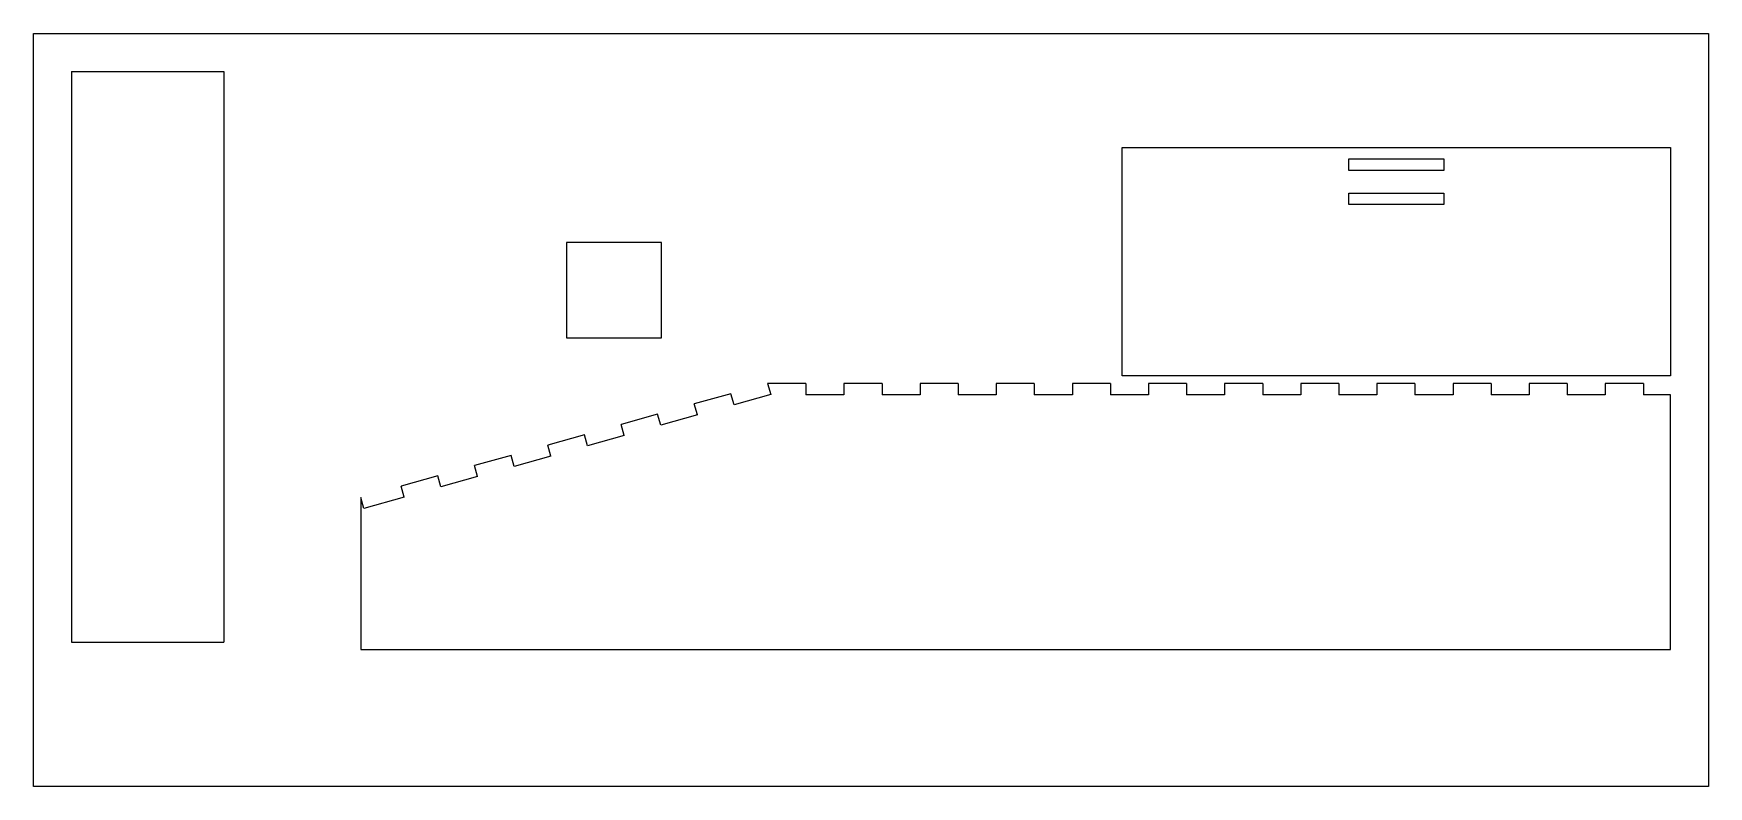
# Model space of a CAD drawing. Header units: centimetres. Extents: x -22 to 22, y -9.9 to 9.9.
import ezdxf

# ---------------------------------------------------------------- set-up
doc = ezdxf.new("R2010")
doc.units = ezdxf.units.CM
doc.layers.get('0').update_dxf_attribs({"linetype": 'CONTINUOUS'})
doc.layers.add('邊界', color=90, linetype='CONTINUOUS')

msp = doc.modelspace()

# ---------------------------------------------------------------- linework, layer by layer
for p, q in [((-21, 8.9), (-17, 8.9)), ((-21, 8.9), (-21, -6.1)), ((-17, 8.9), (-17, -6.1)), ((6.6, 0.9), (6.6, 6.9)), ((6.6, 6.9), (21, 6.9)), ((21, 6.9), (21, 0.9)), ((12.55, 6.6), (15.05, 6.6)), ((12.55, 6.3), (12.55, 6.6)), ((15.05, 6.3), (12.55, 6.3)), ((15.05, 6.6), (15.05, 6.3)), ((12.55, 5.7), (15.05, 5.7)), ((12.55, 5.4), (12.55, 5.7)), ((15.05, 5.4), (12.55, 5.4)), ((15.05, 5.7), (15.05, 5.4)), ((21, 0.9), (6.6, 0.9)), ((-2.711, 0.7), (-2.715, 0.699)), ((-2.715, 0.699), (-2.634, 0.41)), ((-1.711, 0.7), (-2.711, 0.7)), ((-1.711, 0.7), (-1.711, 0.4)), ((0.289, 0.7), (-0.711, 0.7)), ((-0.711, 0.7), (-0.711, 0.4)), ((0.289, 0.7), (0.289, 0.4)), ((2.289, 0.7), (1.289, 0.7)), ((1.289, 0.7), (1.289, 0.4)), ((2.289, 0.7), (2.289, 0.4)), ((4.289, 0.7), (3.289, 0.7)), ((3.289, 0.7), (3.289, 0.4)), ((4.289, 0.7), (4.289, 0.4)), ((6.289, 0.7), (5.289, 0.7)), ((5.289, 0.7), (5.289, 0.4)), ((6.289, 0.7), (6.289, 0.4)), ((8.289, 0.7), (7.289, 0.7)), ((7.289, 0.7), (7.289, 0.4)), ((8.289, 0.7), (8.289, 0.4)), ((10.289, 0.7), (9.289, 0.7)), ((9.289, 0.7), (9.289, 0.4)), ((10.289, 0.7), (10.289, 0.4)), ((12.289, 0.7), (11.289, 0.7)), ((11.289, 0.7), (11.289, 0.4)), ((12.289, 0.7), (12.289, 0.4)), ((14.289, 0.7), (13.289, 0.7)), ((13.289, 0.7), (13.289, 0.4)), ((14.289, 0.7), (14.289, 0.4)), ((16.289, 0.7), (15.289, 0.7)), ((15.289, 0.7), (15.289, 0.4)), ((16.289, 0.7), (16.289, 0.4)), ((18.289, 0.7), (17.289, 0.7)), ((17.289, 0.7), (17.289, 0.4)), ((18.289, 0.7), (18.289, 0.4)), ((20.289, 0.7), (19.289, 0.7)), ((19.289, 0.7), (19.289, 0.4)), ((20.289, 0.7), (20.289, 0.4)), ((-3.678, 0.429), (-4.641, 0.158)), ((-4.56, -0.131), (-4.641, 0.158)), ((-3.597, 0.14), (-3.678, 0.429)), ((-2.634, 0.41), (-3.597, 0.14)), ((-0.711, 0.4), (-1.711, 0.4)), ((1.289, 0.4), (0.289, 0.4)), ((3.289, 0.4), (2.289, 0.4)), ((5.289, 0.4), (4.289, 0.4)), ((7.289, 0.4), (6.289, 0.4)), ((9.289, 0.4), (8.289, 0.4)), ((11.289, 0.4), (10.289, 0.4)), ((13.289, 0.4), (12.289, 0.4)), ((15.289, 0.4), (14.289, 0.4)), ((17.289, 0.4), (16.289, 0.4)), ((19.289, 0.4), (18.289, 0.4)), ((21, 0.4), (20.289, 0.4)), ((21, -6.3), (21, 0.4)), ((-5.604, -0.112), (-6.566, -0.382)), ((-6.485, -0.671), (-6.566, -0.382)), ((-5.523, -0.401), (-5.604, -0.112)), ((-4.56, -0.131), (-5.523, -0.401)), ((-7.529, -0.652), (-8.492, -0.923)), ((-7.448, -0.941), (-7.529, -0.652)), ((-6.485, -0.671), (-7.448, -0.941)), ((-9.455, -1.193), (-10.418, -1.463)), ((-9.374, -1.482), (-9.455, -1.193)), ((-8.411, -1.211), (-9.374, -1.482)), ((-8.411, -1.211), (-8.492, -0.923)), ((-11.38, -1.733), (-12.343, -2.003)), ((-11.299, -2.022), (-11.38, -1.733)), ((-10.337, -1.752), (-11.299, -2.022)), ((-10.337, -1.752), (-10.418, -1.463)), ((-12.262, -2.292), (-12.343, -2.003)), ((-13.4, -2.3), (-13.4, -6.3)), ((-13.319, -2.589), (-13.4, -2.3)), ((-12.262, -2.292), (-13.319, -2.589)), ((-21, -6.1), (-17, -6.1)), ((-13.4, -6.3), (21, -6.3))]:
    msp.add_line(p, q)
at = {"layer": '邊界'}
for p, q in [((-22, -9.9), (-22, 9.9)), ((-22, 9.9), (22, 9.9)), ((22, 9.9), (22, -9.9)), ((-8, 4.4), (-8, 1.9)), ((-5.5, 4.4), (-8, 4.4)), ((-5.5, 1.9), (-5.5, 4.4)), ((-8, 1.9), (-5.5, 1.9)), ((22, -9.9), (-22, -9.9))]:
    msp.add_line(p, q, dxfattribs=at)

doc.saveas('drawing.dxf')
